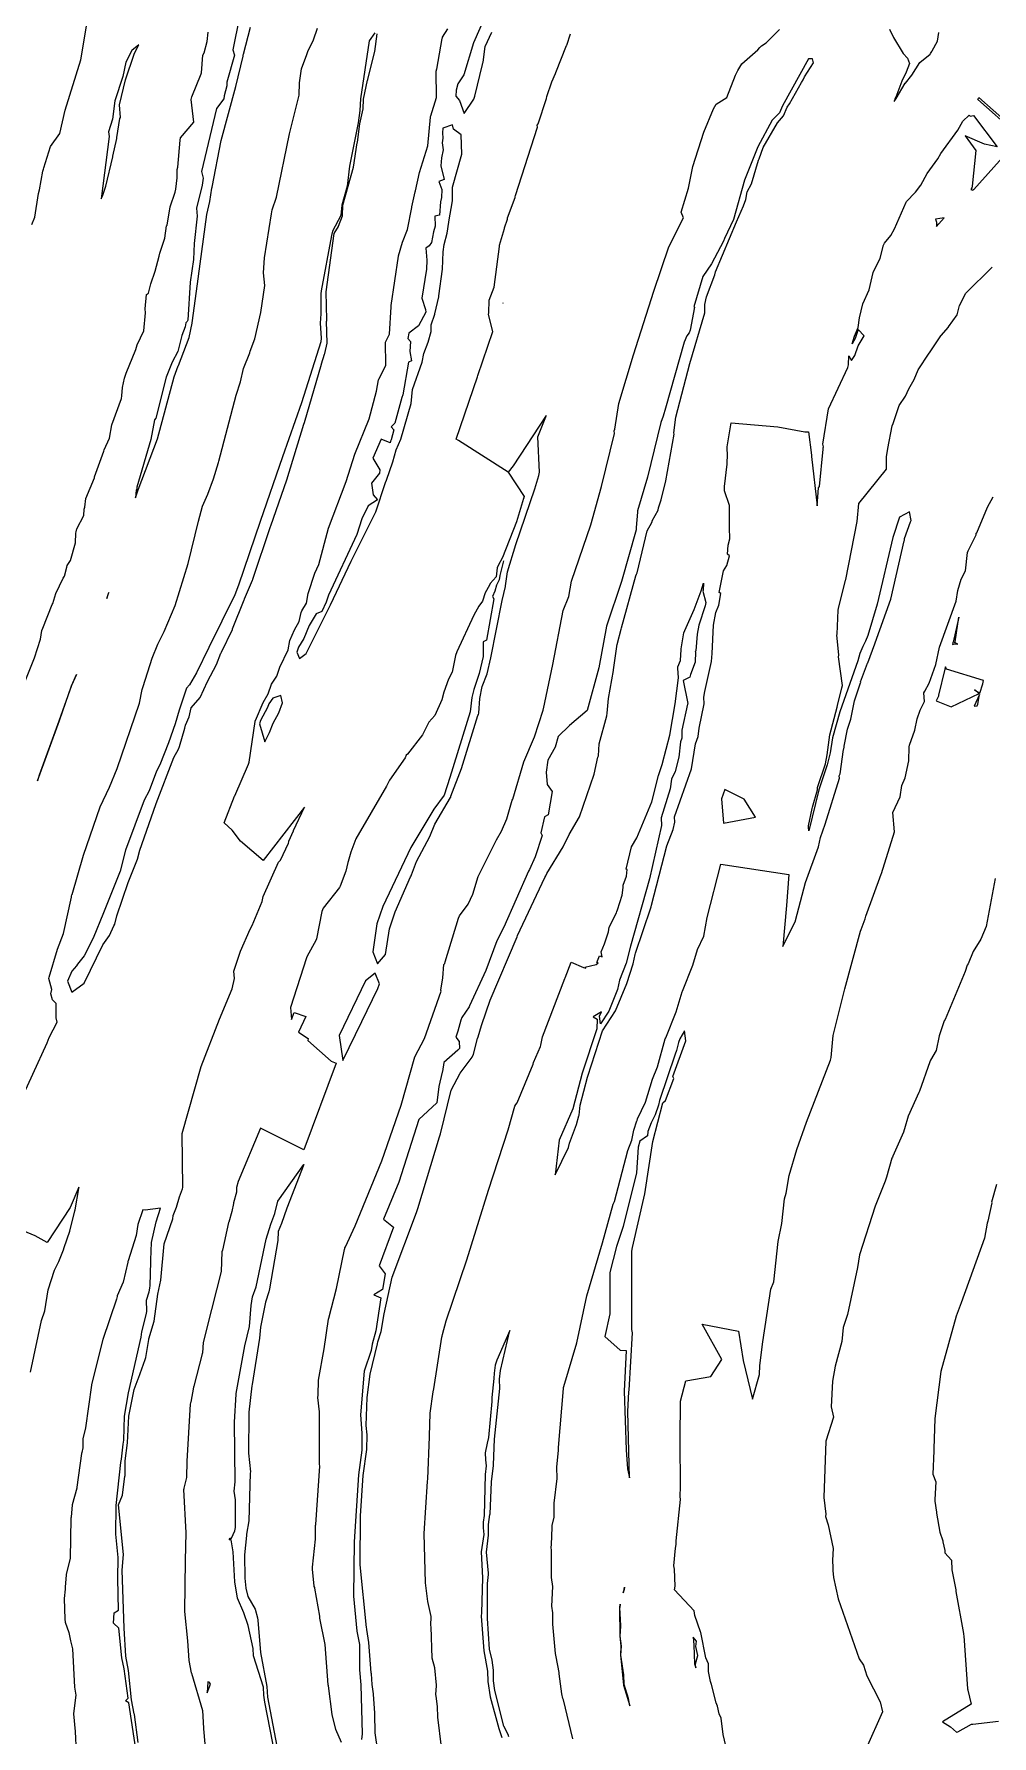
# Model space of a CAD drawing. Header units: metres. Extents: x 808187 to 810032, y 9155685 to 9157080.
# Drawn here: x 809198.1 to 809403.1, y 9156200.4 to 9156564.6 of the extents above; entities that cross this region are included whole.
import ezdxf

# ---------------------------------------------------------------- set-up
doc = ezdxf.new("R2010")
doc.units = ezdxf.units.M
doc.layers.add('C-TOPO-MAJR', color=9, linetype='Continuous')

msp = doc.modelspace()

# ---------------------------------------------------------------- linework, layer by layer
at = {"layer": 'C-TOPO-MAJR', "color": 9, "linetype": 'Continuous', "lineweight": 5}
for points, elevation in [([(809295.14, 9156569.5), (809292.12, 9156562.72), (809290.1, 9156555.83), (809288.79, 9156553.96), (809288.46, 9156552.58), (809288.39, 9156551.27), (809289.17, 9156550.37), (809290.14, 9156547.57), (809292.23, 9156550.62), (809292.44, 9156551.28), (809294.05, 9156558.08), (809294.15, 9156558.4), (809294.23, 9156558.57), (809294.66, 9156561.91), (809296.06, 9156565.01)], 2700), ([(809194.83, 9156335.32), (809200.98, 9156348.71), (809201.37, 9156349.83), (809203.1, 9156353.16), (809202.91, 9156354.08), (809202.87, 9156357.14), (809202.08, 9156357.87), (809201.76, 9156359.19), (809201.97, 9156360.15), (809201.29, 9156362.5), (809201.39, 9156362.75), (809203.15, 9156368.74), (809204.47, 9156372.11), (809206.16, 9156379.85), (809206.17, 9156380.12), (809206.22, 9156380.36), (809206.33, 9156380.47), (809208.73, 9156388.9), (809212.3, 9156399.24), (809214.3, 9156403.44), (809215.95, 9156407.43), (809220.71, 9156421.4), (809221.25, 9156424.32), (809221.51, 9156424.94), (809223.44, 9156430.99), (809224.66, 9156434.03), (809225.97, 9156436.72), (809228.33, 9156442.29), (809231.14, 9156451.26), (809233.33, 9156460.33), (809234.2, 9156463.53), (809235.35, 9156466.11), (809236.55, 9156469.38), (809237.57, 9156472.89), (809237.69, 9156473.18), (809241.35, 9156487.32), (809242.33, 9156490.19), (809242.93, 9156492.99), (809244.33, 9156496.34), (809244.4, 9156496.69), (809245.39, 9156499.37), (809246.67, 9156505), (809247.51, 9156510.78), (809247.22, 9156513.46), (809247.43, 9156516.73), (809248.94, 9156526.13), (809249.04, 9156526.56), (809249.1, 9156526.99), (809249.98, 9156529.66), (809252.81, 9156543.26), (809254.87, 9156551.51), (809254.95, 9156554.13), (809255.39, 9156557.11), (809256.51, 9156560.2), (809256.68, 9156560.85), (809257.93, 9156563.36), (809258.81, 9156565.84)], 2710), ([(809195.7, 9156424.67), (809198.26, 9156431.08), (809199.51, 9156435.06), (809199.79, 9156436.93), (809200.05, 9156437.42), (809202.04, 9156442.49), (809202.16, 9156442.75), (809202.8, 9156444.87), (809204.4, 9156448.17), (809204.65, 9156448.57), (809205.16, 9156450.47), (809205.23, 9156450.89), (809205.97, 9156451.9), (809207.03, 9156455.7), (809207.06, 9156457.77), (809207.17, 9156458.07), (809207.33, 9156458.71), (809208.76, 9156461.56), (809208.86, 9156462.92), (809208.98, 9156463.32), (809209.25, 9156465.2), (809211.11, 9156469.61), (809211.06, 9156469.83), (809213.09, 9156475.31), (809213.16, 9156475.63), (809214.32, 9156478.09), (809214.77, 9156480.96), (809216.83, 9156486.63), (809216.94, 9156487.15), (809217.08, 9156488.94), (809217.49, 9156490.97), (809217.83, 9156492.01), (809219.89, 9156497.1), (809220.18, 9156498.09), (809221.66, 9156501.05), (809221.99, 9156504.96), (809221.89, 9156505.81), (809222.21, 9156508.86), (809222.65, 9156509.11), (809223.11, 9156511.13), (809224.05, 9156513.86), (809224.94, 9156517.07), (809225.05, 9156517.73), (809226.15, 9156520.92), (809226.5, 9156523.53), (809226.6, 9156523.72), (809227.24, 9156527.59), (809228.3, 9156530.76), (809228.45, 9156531.42), (809228.73, 9156533.81), (809228.78, 9156535.62), (809228.88, 9156536.09), (809229.39, 9156541.89), (809229.47, 9156542.36), (809232.32, 9156545.76), (809231.78, 9156550.56), (809231.93, 9156551.17), (809233.91, 9156556.07), (809233.97, 9156556.27), (809234.27, 9156560.09), (809234.52, 9156560.58), (809235.15, 9156562.96), (809235.42, 9156564.96)], 2720), ([(809197.65, 9156523.8), (809198.29, 9156525.4), (809199.1, 9156530.47), (809199.32, 9156531.27), (809200.05, 9156535.24), (809200.2, 9156535.65), (809200.25, 9156535.99), (809201.69, 9156540.54), (809203.64, 9156543.3), (809204.8, 9156548.31), (809208.17, 9156559.04), (809209.61, 9156567.59)], 2730), ([(809271.02, 9156564.83), (809269.83, 9156563.17), (809267.98, 9156550.69), (809267.84, 9156548.2), (809267.49, 9156545.56), (809267.39, 9156545.26), (809265.66, 9156536.35), (809265.15, 9156532.04), (809264.01, 9156528), (809263.78, 9156525.74), (809262, 9156522.41), (809261.74, 9156521.5), (809259.54, 9156509.66), (809259.48, 9156509.02), (809259.48, 9156504.7), (809259.34, 9156502.72), (809259.57, 9156499.51), (809259.52, 9156498.75), (809255.39, 9156485.65), (809251.32, 9156474.12), (809246.53, 9156460.25), (809241.9, 9156446.63), (809241.1, 9156444.59), (809235.57, 9156433.34), (809232.87, 9156427.86), (809231.39, 9156425.34), (809230.79, 9156424.63), (809229.16, 9156419.92), (809228.36, 9156416.95), (809226.88, 9156412.88), (809225.02, 9156408.17), (809224.35, 9156406.83), (809222.76, 9156402.6), (809221.71, 9156400.65), (809217.68, 9156389.93), (809216.55, 9156385.41), (809213.17, 9156376.89), (809212.97, 9156376.51), (809210.76, 9156371.11), (809208.89, 9156367.34), (809207.45, 9156365.52), (809207.26, 9156365.15), (809206.24, 9156364.01), (809205.32, 9156361.88), (809206.26, 9156359.55), (809208.84, 9156361.49), (809212.89, 9156369.67), (809214.29, 9156371.64), (809215.23, 9156373.73), (809215.43, 9156374.09), (809215.86, 9156375.85), (809218.27, 9156383.04), (809220.3, 9156388.04), (809220.77, 9156389.96), (809224.17, 9156399.68), (809224.29, 9156399.91), (809228.03, 9156409.76), (809229.03, 9156411.53), (809229.27, 9156412.1), (809230.42, 9156416.04), (809230.52, 9156416.69), (809231.32, 9156418.48), (809231.74, 9156420.36), (809233.7, 9156422.59), (809235.24, 9156426.05), (809237.16, 9156429.66), (809238.12, 9156432.07), (809238.2, 9156432.19), (809238.25, 9156432.33), (809240.57, 9156437.17), (809240.59, 9156437.32), (809243.07, 9156443.54), (809243.13, 9156443.64), (809243.15, 9156443.75), (809244.89, 9156447.73), (809244.95, 9156447.84), (809244.97, 9156447.96), (809248.76, 9156459.23), (809248.81, 9156459.34), (809252.19, 9156469.2), (809255.85, 9156481.11), (809255.99, 9156481.47), (809259.66, 9156493.91), (809259.67, 9156494.01), (809260.3, 9156496.11), (809260.36, 9156496.23), (809260.83, 9156498.47), (809260.72, 9156503.15), (809260.75, 9156503.22), (809260.77, 9156503.45), (809260.65, 9156509.41), (809262.37, 9156521.88), (809263.27, 9156523.39), (809263.29, 9156523.45), (809264.13, 9156525.66), (809264.14, 9156525.72), (809264.2, 9156527.98), (809266.46, 9156536.07), (809267.3, 9156541.32), (809267.34, 9156541.47), (809267.86, 9156545.41), (809268.53, 9156548.57), (809268.63, 9156550.62), (809269.49, 9156554.69), (809269.53, 9156554.8), (809269.52, 9156554.96), (809271.08, 9156560.82), (809271.51, 9156564.6)], 2710), ([(809220.39, 9156198.98), (809219.6, 9156204.97), (809219.56, 9156205.12), (809218.96, 9156208.12), (809218.33, 9156214.41), (809217.81, 9156217.48), (809217.42, 9156223.41), (809217.02, 9156235.83), (809217.29, 9156239.2), (809216.22, 9156249.8), (809217.05, 9156251.87), (809217.6, 9156255.95), (809217.62, 9156256.06), (809217.64, 9156259.25), (809218.13, 9156263.09), (809218.41, 9156268.83), (809219.57, 9156274.48), (809220.45, 9156276.8), (809220.48, 9156276.96), (809221.93, 9156280.91), (809222.05, 9156281.37), (809222.67, 9156285.21), (809222.68, 9156285.35), (809223.87, 9156289.15), (809224.63, 9156294.92), (809225.29, 9156297.92), (809225.99, 9156305.7), (809227.8, 9156311.05), (809227.94, 9156311.73), (809228.64, 9156313.5), (809229.25, 9156315.74), (809229.9, 9156317.46), (809229.97, 9156317.71), (809229.83, 9156329.29), (809233.9, 9156343.64), (809237.81, 9156353.77), (809240.51, 9156360.26), (809241.01, 9156362.44), (809240.88, 9156364.05), (809242.34, 9156368.34), (809244.35, 9156373.03), (809244.77, 9156373.8), (809246.94, 9156378.95), (809247.14, 9156380), (809250.45, 9156387.35), (809250.83, 9156387.83), (809252.56, 9156391.45), (809252.65, 9156391.69), (809252.68, 9156391.83), (809253.65, 9156394.06), (809253.68, 9156394.17), (809255.97, 9156399.16), (809247.19, 9156387.74), (809242.33, 9156391.89), (809240.52, 9156394.2), (809238.81, 9156395.77), (809241.03, 9156401.46), (809241.08, 9156401.55), (809244, 9156408.36), (809244.14, 9156408.8), (809245.44, 9156417.49), (809245.47, 9156417.55), (809245.48, 9156417.61), (809245.54, 9156417.68), (809247.19, 9156421.52), (809248.21, 9156423.42), (809248.96, 9156425.44), (809250.1, 9156427.18), (809250.73, 9156429.11), (809252.52, 9156432.79), (809252.85, 9156434.84), (809253.84, 9156437.11), (809254.83, 9156438.85), (809255.29, 9156440.8), (809255.43, 9156441.12), (809256.45, 9156442.79), (809256.75, 9156444.86), (809258.22, 9156449.19), (809259.1, 9156451.05), (809261.15, 9156458.86), (809264.93, 9156468.81), (809266.78, 9156474.69), (809269.81, 9156482.26), (809271.4, 9156488.18), (809271.85, 9156490.6), (809271.88, 9156490.71), (809273.38, 9156493.68), (809273.41, 9156493.81), (809273.34, 9156498.63), (809274.16, 9156500.36), (809274.56, 9156506.2), (809274.55, 9156506.48), (809276.08, 9156517.02), (809276.13, 9156517.1), (809276.93, 9156520.06), (809278.02, 9156522.74), (809278.93, 9156527.5), (809278.93, 9156527.6), (809279.66, 9156530.81), (809279.72, 9156531.01), (809280.57, 9156534.98), (809282.36, 9156540.64), (809282.94, 9156546.8), (809282.96, 9156546.9), (809282.96, 9156546.97), (809282.99, 9156547.11), (809284.23, 9156550.98), (809284.18, 9156556.63), (809284.24, 9156556.86), (809284.26, 9156557.01), (809284.29, 9156557.08), (809285.43, 9156563.62), (809285.51, 9156563.76), (809285.55, 9156563.91), (809286.65, 9156565.72)], 2700), ([(809242.08, 9156568.27), (809240.7, 9156561.23), (809241.06, 9156560.05), (809239.37, 9156554.27), (809239.41, 9156553.49), (809238.81, 9156551.4), (809238.72, 9156550.76), (809237.19, 9156548.68), (809233.99, 9156535.18), (809234.31, 9156533.72), (809234.13, 9156532.26), (809232.91, 9156527.32), (809233.06, 9156525.64), (809232.38, 9156519.75), (809232.28, 9156516.36), (809231.55, 9156511.47), (809231.01, 9156503.35), (809230.91, 9156503.08), (809230.59, 9156502.78), (809230.44, 9156501.92), (809229.75, 9156500.1), (809228.92, 9156496.64), (809227.67, 9156494.38), (809226.43, 9156491.19), (809224.17, 9156482.41), (809223.93, 9156482.01), (809223.12, 9156477.81), (809220.14, 9156467.6), (809220.11, 9156467.22), (809219.99, 9156466.95), (809219.85, 9156465.37), (809220.4, 9156467.04), (809220.41, 9156467.06), (809224.52, 9156477.94), (809228.15, 9156491.25), (809229, 9156493.59), (809229.03, 9156493.69), (809231.35, 9156499.64), (809231.97, 9156502.74), (809232, 9156502.81), (809233.34, 9156512.69), (809233.33, 9156512.79), (809235.11, 9156525.97), (809235.77, 9156528.76), (809236.18, 9156531.61), (809236.25, 9156531.82), (809238.15, 9156541.84), (809241.29, 9156553.4), (809242.87, 9156559.84), (809242.87, 9156559.98), (809242.89, 9156560.14), (809242.95, 9156560.31), (809244.45, 9156566.05)], 2720), ([(809263.88, 9156198.95), (809262.68, 9156201.77), (809262.67, 9156201.78), (809261.92, 9156204.99), (809261.11, 9156211.12), (809261.07, 9156211.31), (809260.4, 9156219.97), (809259.31, 9156225.57), (809259.27, 9156226.04), (809258.23, 9156231.99), (809258.2, 9156232.13), (809258.08, 9156232.32), (809258.05, 9156232.46), (809257.74, 9156236.08), (809257.73, 9156236.46), (809258.32, 9156242.51), (809258.36, 9156245.39), (809258.4, 9156245.65), (809259.27, 9156258.13), (809259.23, 9156258.52), (809259.19, 9156269.72), (809258.88, 9156272.78), (809258.95, 9156273.33), (809259.01, 9156276.48), (809260.2, 9156283.22), (809261.14, 9156289.56), (809261.21, 9156289.76), (809262.88, 9156296.13), (809264.59, 9156304.51), (809264.6, 9156304.67), (809264.66, 9156304.8), (809264.75, 9156305.07), (809266.87, 9156309.51), (809272.51, 9156323.42), (809276.65, 9156335.38), (809279.59, 9156345.7), (809281.65, 9156349.6), (809285.26, 9156359.79), (809285.19, 9156359.97), (809285.61, 9156362.59), (809285.84, 9156365.47), (809286.01, 9156365.66), (809286.06, 9156366.01), (809288.95, 9156375.36), (809289.17, 9156375.87), (809291.04, 9156378.36), (809292.04, 9156380.51), (809293.18, 9156384.33), (809297.05, 9156392.16), (809298.12, 9156394.02), (809299.25, 9156396.67), (809300.44, 9156400.62), (809300.54, 9156400.88), (809302.9, 9156408.83), (809305.22, 9156414.21), (809307.06, 9156419.87), (809307.07, 9156419.97), (809307.09, 9156420.06), (809307.12, 9156420.15), (809309.12, 9156429.68), (809311.36, 9156441.21), (809312.52, 9156444.24), (809313.12, 9156447.47), (809317.25, 9156459.56), (809319.53, 9156467.77), (809322.28, 9156479.14), (809322.26, 9156479.7), (809322.38, 9156480.01), (809323.26, 9156485.54), (809326.39, 9156495.95), (809330.74, 9156509.58), (809333.95, 9156519.05), (809337.06, 9156525.23), (809336.54, 9156526.48), (809338.12, 9156531.62), (809339.1, 9156536.22), (809341.46, 9156543.59), (809343.51, 9156548.55), (809344.05, 9156549.57), (809346.37, 9156550.98), (809348.22, 9156555.77), (809348.69, 9156556.76), (809349.56, 9156558.2), (809352.97, 9156561.23), (809353.37, 9156561.73), (809353.73, 9156562.1), (809354.76, 9156562.73), (809357.62, 9156565.59)], 2680), ([(809381.14, 9156565.62), (809382, 9156563.82), (809384.09, 9156560.44), (809385, 9156559.4), (809385.42, 9156558.32), (809384.71, 9156556.45), (809383.79, 9156554.5), (809382.47, 9156551.11), (809382.35, 9156550.86), (809382.13, 9156550.16), (809382.57, 9156550.79), (809384.49, 9156554.07), (809384.53, 9156554.11), (809385.91, 9156555.77), (809387.62, 9156558.52), (809389.81, 9156560.25), (809389.9, 9156560.45), (809390.02, 9156560.66), (809390.18, 9156560.84), (809390.25, 9156561), (809391.39, 9156563.07), (809391.66, 9156564.93)], 2680), ([(809299.58, 9156470.84), (809288.96, 9156477.63), (809288.44, 9156477.87), (809293.02, 9156491.25), (809293.06, 9156491.5), (809296.27, 9156500.9), (809296.27, 9156500.91), (809296.27, 9156500.92), (809295.34, 9156504.6), (809295.42, 9156504.95), (809295.47, 9156507.66), (809296.57, 9156510.42), (809297.7, 9156519.09), (809297.71, 9156519.33), (809297.73, 9156519.43), (809298.76, 9156522.95), (809298.78, 9156523.1), (809299.41, 9156525), (809299.45, 9156525.27), (809301.06, 9156529.61), (809301.06, 9156529.73), (809301.14, 9156530.02), (809305.82, 9156544.63), (809305.8, 9156545.11), (809305.98, 9156545.37), (809307.76, 9156550.81), (809307.85, 9156551.21), (809308.92, 9156554.36), (809309.72, 9156556.16), (809309.75, 9156556.36), (809312.08, 9156562.11), (809312.13, 9156562.2), (809312.92, 9156564.62)], 2690), ([(809272.87, 9156188.77), (809271.12, 9156201.04), (809271.08, 9156205.14), (809271.05, 9156205.35), (809270.76, 9156209.26), (809270.77, 9156209.42), (809270.48, 9156211.38), (809270.32, 9156213.69), (809270.27, 9156213.87), (809269.76, 9156220.34), (809269.3, 9156223.18), (809269.3, 9156223.32), (809269.25, 9156223.55), (809267.88, 9156236.98), (809268, 9156247.45), (809268.52, 9156256.13), (809269.33, 9156261.64), (809269.39, 9156264.79), (809269.2, 9156266.82), (809269.4, 9156272.83), (809270.03, 9156277.78), (809271.6, 9156284.31), (809271.67, 9156284.74), (809272.37, 9156286.91), (809273.01, 9156290.69), (809274.78, 9156298.56), (809279.98, 9156312.39), (809280.24, 9156313.23), (809284.86, 9156328.58), (809285.07, 9156329.22), (809287.35, 9156338.58), (809289.31, 9156342.18), (809291.88, 9156345.62), (809292.16, 9156346.29), (809292.99, 9156349.65), (809293.14, 9156350), (809293.86, 9156352.43), (809293.9, 9156352.61), (809295.73, 9156357.82), (809301.49, 9156371.41), (809301.59, 9156371.69), (809307.42, 9156384.1), (809307.63, 9156384.46), (809307.82, 9156384.91), (809311.35, 9156390.65), (809312.59, 9156393.29), (809314.84, 9156397.1), (809317.99, 9156406.23), (809318.78, 9156409.82), (809318.88, 9156410.11), (809319.01, 9156412.66), (809320.64, 9156418.69), (809320.74, 9156419.28), (809321.01, 9156422.38), (809322.1, 9156428.38), (809322.09, 9156428.54), (809322.9, 9156433.99), (809322.94, 9156434.09), (809322.96, 9156434.27), (809323.73, 9156437.21), (809323.78, 9156437.49), (809326.9, 9156448.66), (809327.05, 9156448.99), (809327.16, 9156449.28), (809329.29, 9156458.25), (809330.3, 9156460.06), (809330.34, 9156460.26), (809330.4, 9156460.45), (809331.69, 9156462.71), (809331.75, 9156463.21), (809332.31, 9156464.91), (809333.29, 9156469.01), (809335.06, 9156478.96), (809335.04, 9156479.26), (809335.46, 9156482.57), (809338.45, 9156494.05), (809341.62, 9156504.93), (809341.62, 9156506.69), (809341.96, 9156508.33), (809343.75, 9156513.05), (809343.95, 9156513.69), (809348.43, 9156524.41), (809349.94, 9156527.84), (809350.39, 9156529.18), (809350.66, 9156530.81), (809351.61, 9156532.57), (809353.12, 9156537.57), (809353.29, 9156537.91), (809354.09, 9156540.3), (809357.21, 9156545.61), (809358.45, 9156547.1), (809359.28, 9156548.95), (809359.77, 9156549.65), (809362.29, 9156554.25), (809362.65, 9156554.78), (809362.93, 9156555.45), (809364.85, 9156558.43), (809364.69, 9156559.3), (809363.83, 9156559.29), (809358.26, 9156549.22), (809357.61, 9156547.74), (809356.04, 9156546.13), (809352.97, 9156540.47), (809350.14, 9156533.31), (809347.76, 9156524.93), (809345.86, 9156520.85), (809345.65, 9156520.24), (809343.03, 9156515.38), (809341.19, 9156512.7), (809339.3, 9156506.23), (809339.45, 9156506.12), (809338.53, 9156501.24), (809338.31, 9156500.66), (809337.81, 9156499.99), (809337.2, 9156498.66), (809333.19, 9156484.56), (809332.73, 9156482.79), (809332.26, 9156481.49), (809329.4, 9156469.74), (809327.22, 9156462.55), (809327.26, 9156462.28), (809326.92, 9156459.01), (809326.93, 9156458.51), (809323.83, 9156447.46), (809320.59, 9156437.89), (809318.98, 9156428.93), (809316.46, 9156419.86), (809316.44, 9156419.83), (809312.67, 9156416.64), (809310.28, 9156414.28), (809309.6, 9156412), (809308.04, 9156409.21), (809307.72, 9156406.63), (809307.88, 9156403.98), (809308.99, 9156402.46), (809308.15, 9156397.49), (809307.36, 9156397.07), (809306.57, 9156393.66), (809306.87, 9156393.07), (809305.37, 9156388.53), (809304.11, 9156385.78), (809303.93, 9156385.46), (809298.66, 9156373.45), (809297.11, 9156370.51), (809294.81, 9156364.15), (809291.32, 9156356.64), (809291.2, 9156356.42), (809289.66, 9156354.12), (809289.41, 9156353.55), (809288.81, 9156351.17), (809288.4, 9156349.95), (809289.09, 9156348.97), (809289.14, 9156347.46), (809288.8, 9156347.1), (809285.8, 9156344.53), (809285.5, 9156342.6), (809285.42, 9156342.44), (809284.77, 9156339.39), (809284.29, 9156335.86), (809280.43, 9156332.31), (809276.15, 9156318.92), (809272.93, 9156310.98), (809275.05, 9156309.24), (809271.94, 9156301), (809273.27, 9156299.25), (809272.69, 9156295.91), (809270.83, 9156294.77), (809272.34, 9156294.11), (809271.23, 9156287.07), (809270.46, 9156284.23), (809270.23, 9156282.83), (809268.77, 9156278.42), (809267.99, 9156269.1), (809268.29, 9156265.18), (809268.27, 9156261.5), (809267.53, 9156256.22), (809266.6, 9156241.93), (809266.45, 9156230.27), (809267.23, 9156222.78), (809267.79, 9156219.96), (809267.73, 9156214.5), (809268.05, 9156211.29), (809268.35, 9156200.79), (809268.22, 9156199.59)], 2680), ([(809408.08, 9156543.44), (809400.07, 9156550.57), (809400.08, 9156550.7), (809400.15, 9156550.88), (809400.22, 9156550.98), (809409.47, 9156542.89)], 2670), ([(809285.3, 9156198), (809284.54, 9156204.38), (809284.47, 9156206.7), (809284.15, 9156208.86), (809284.12, 9156209.24), (809284.24, 9156211.07), (809284.21, 9156211.25), (809283.87, 9156214.92), (809283.29, 9156217.01), (809283.11, 9156223.74), (809283.06, 9156224.04), (809283.1, 9156225.97), (809282.41, 9156229.15), (809281.85, 9156233.12), (809281.58, 9156243.69), (809282.28, 9156254.85), (809282.36, 9156255.38), (809282.75, 9156264.38), (809282.73, 9156264.56), (809282.88, 9156269.47), (809283.52, 9156274.05), (809283.67, 9156274.65), (809285.41, 9156285.73), (809285.48, 9156285.95), (809285.54, 9156286.32), (809286.27, 9156289.22), (809290.69, 9156302.26), (809295.34, 9156317.17), (809299.56, 9156330.05), (809301, 9156335.14), (809301.21, 9156335.52), (809301.49, 9156335.89), (809304.91, 9156344.14), (809305, 9156344.49), (809306.46, 9156347.92), (809306.54, 9156348.18), (809306.94, 9156350.02), (809311.7, 9156362.45), (809311.79, 9156362.63), (809313.05, 9156365.97), (809315.71, 9156364.82), (809316.15, 9156364.71), (809315.95, 9156364.91), (809318.4, 9156365.5), (809318.8, 9156365.82), (809318.51, 9156365.92), (809319.13, 9156367.32), (809319.69, 9156367.13), (809319.46, 9156368.2), (809320.2, 9156369.92), (809321, 9156372.43), (809321.14, 9156373.48), (809322.72, 9156376.49), (809322.83, 9156376.83), (809322.97, 9156377.16), (809323.95, 9156380.27), (809324.18, 9156381.92), (809324.14, 9156382.42), (809324.88, 9156384.38), (809324.99, 9156385.79), (809324.81, 9156385.84), (809325.95, 9156390.65), (809327.1, 9156392.61), (809330.27, 9156400.31), (809331.71, 9156405.93), (809332.59, 9156408.46), (809332.6, 9156408.56), (809334.16, 9156414.54), (809335.26, 9156421.23), (809335.26, 9156421.27), (809336.02, 9156426.79), (809335.86, 9156428.91), (809335.89, 9156429.16), (809336.41, 9156430.56), (809336.57, 9156432.89), (809336.6, 9156433.02), (809337.18, 9156436.45), (809337.33, 9156436.98), (809339.36, 9156441.41), (809340.85, 9156445.4), (809341.33, 9156447.05), (809341.28, 9156445.56), (809341.24, 9156445.38), (809341.82, 9156442.94), (809341.73, 9156442.25), (809340.33, 9156438.1), (809340, 9156436.14), (809339.69, 9156432.57), (809339.6, 9156432.45), (809339.64, 9156432.37), (809339.58, 9156430.19), (809338.54, 9156427.55), (809338.46, 9156426.97), (809336.98, 9156426.21), (809337.97, 9156421.33), (809337.96, 9156421.21), (809336.75, 9156415.65), (809336.75, 9156413.91), (809336.4, 9156413.1), (809336.07, 9156409.82), (809335.29, 9156406.74), (809334.52, 9156405.11), (809334.25, 9156403.09), (809332.28, 9156396.84), (809332.34, 9156395.19), (809329.77, 9156383.81), (809325.74, 9156369.42), (809324.83, 9156365.75), (809323.41, 9156362.13), (809322.94, 9156360.11), (809321.13, 9156355.46), (809319.3, 9156352.76), (809319.12, 9156354.4), (809319.52, 9156355.31), (809317.78, 9156354.25), (809318.64, 9156353.78), (809318.51, 9156351.71), (809315.39, 9156342.18), (809313.42, 9156334.56), (809310.45, 9156327.88), (809309.64, 9156320.42), (809312.45, 9156326.28), (809312.7, 9156327.25), (809314.22, 9156331.2), (809314.69, 9156333.1), (809314.74, 9156333.23), (809315, 9156335.39), (809316.54, 9156341.35), (809316.63, 9156341.54), (809319.73, 9156351.25), (809322.56, 9156355.56), (809324.96, 9156361.41), (809326.29, 9156365.58), (809326.7, 9156367.59), (809326.83, 9156367.91), (809330.07, 9156377.62), (809330.17, 9156377.83), (809330.22, 9156378.13), (809333.48, 9156390.86), (809334.86, 9156394.35), (809335.22, 9156395.94), (809335.12, 9156397.05), (809338.77, 9156407.33), (809339.67, 9156412.72), (809340.19, 9156414.28), (809340.43, 9156416.05), (809341.51, 9156421.24), (809341.43, 9156422.68), (809341.62, 9156423.87), (809343.03, 9156430.32), (809343.24, 9156432.02), (809343.49, 9156438.1), (809343.99, 9156440.83), (809344.6, 9156442.38), (809345.04, 9156444.88), (809344.69, 9156445.11), (809345.64, 9156449.74), (809346.35, 9156450.83), (809346.92, 9156452.92), (809346.47, 9156453.27), (809346.62, 9156455.24), (809347.01, 9156456.57), (809346.89, 9156458.96), (809346.88, 9156463.71), (809345.84, 9156466.87), (809345.86, 9156467.74), (809346.43, 9156472.54), (809346.43, 9156473.14), (809346.5, 9156474.19), (809346.42, 9156476.27), (809347.26, 9156481.4), (809357.23, 9156480.54), (809363.04, 9156479.43), (809363.8, 9156479.46), (809364.48, 9156474.48), (809364.47, 9156474.19), (809365.67, 9156463.65), (809365.98, 9156467.46), (809366.19, 9156467.73), (809366.98, 9156475.78), (809366.98, 9156476.03), (809367.01, 9156476.24), (809366.88, 9156476.82), (809368.12, 9156484.35), (809372.21, 9156493.25), (809372.38, 9156493.79), (809372.42, 9156495.72), (809373.03, 9156494.7), (809373.74, 9156495.8), (809374.43, 9156497.83), (809375.71, 9156500.02), (809374.43, 9156501.34), (809373.81, 9156499.42), (809373.13, 9156498.28), (809373.63, 9156499.9), (809374.43, 9156501.77), (809374.74, 9156503.88), (809375.42, 9156506.82), (809376.77, 9156509.86), (809377.68, 9156513.57), (809379.15, 9156516.62), (809379.85, 9156519.39), (809380.04, 9156519.81), (809381.41, 9156521.49), (809382.2, 9156522.92), (809384.74, 9156528.62), (809384.8, 9156528.73), (809386.61, 9156530.65), (809386.68, 9156530.76), (809387.82, 9156532.25), (809389.21, 9156534.74), (809391.49, 9156537.85), (809392.1, 9156539), (809395.78, 9156544.02), (809396.82, 9156545.96), (809398.15, 9156547.22), (809398.39, 9156547.04), (809399.12, 9156547.14), (809404.14, 9156540.48), (809401.48, 9156541.01), (809397.36, 9156542.79), (809399.62, 9156539.65), (809398.83, 9156532.06), (809398.75, 9156531.65), (809398.57, 9156531.3), (809398.96, 9156531.15), (809399.14, 9156531.3), (809399.15, 9156531.31), (809408.94, 9156542.27)], 2670), ([(809313.41, 9156199.79), (809311.41, 9156208.12), (809311.28, 9156208.37), (809311.03, 9156209.41), (809310.46, 9156213.66), (809310.46, 9156213.96), (809309.81, 9156217.32), (809309.78, 9156217.64), (809309.7, 9156217.99), (809309.11, 9156224.29), (809309.14, 9156226.7), (809308.93, 9156228.15), (809309.1, 9156232.35), (809308.81, 9156234.26), (809308.85, 9156234.55), (809308.86, 9156240.09), (809308.8, 9156240.75), (809308.86, 9156241.28), (809308.96, 9156245.08), (809309.01, 9156245.39), (809309.44, 9156247.21), (809309.44, 9156250.17), (809310.07, 9156255.49), (809310.01, 9156257.87), (809310.33, 9156261.56), (809310.31, 9156262.11), (809311.42, 9156274.73), (809311.42, 9156274.97), (809311.45, 9156275.19), (809314.25, 9156284.48), (809316.43, 9156294.56), (809319.76, 9156305.93), (809322.06, 9156314.18), (809322.33, 9156314.73), (809325.17, 9156325.65), (809326.01, 9156327.85), (809326.42, 9156330), (809327.12, 9156331.99), (809327.14, 9156332.11), (809327.22, 9156332.44), (809328.94, 9156336.03), (809330.43, 9156340.9), (809331.48, 9156343.58), (809333.16, 9156349.57), (809333.29, 9156349.77), (809335.53, 9156355.34), (809336.82, 9156359.64), (809336.84, 9156359.73), (809339.1, 9156365.33), (809340.08, 9156368.67), (809341.45, 9156371.55), (809342.12, 9156375.49), (809345.05, 9156386.93), (809359.63, 9156384.71), (809359.11, 9156378.12), (809358.33, 9156369.33), (809358.35, 9156369.42), (809361.01, 9156374.75), (809361.06, 9156374.88), (809363.17, 9156383), (809365.96, 9156390.67), (809366.35, 9156392.68), (809367.37, 9156395.5), (809370.45, 9156405.37), (809370.41, 9156405.85), (809370.59, 9156406.25), (809371.31, 9156411.48), (809371.37, 9156411.63), (809371.44, 9156411.95), (809371.45, 9156412.22), (809372.14, 9156415.86), (809372.87, 9156417.98), (809373.68, 9156421.9), (809374.92, 9156425.72), (809374.98, 9156425.85), (809374.97, 9156425.98), (809376.41, 9156429.93), (809376.48, 9156430.05), (809378, 9156434.08), (809378.05, 9156434.33), (809381.46, 9156443.67), (809384.26, 9156456.16), (809384.33, 9156456.3), (809384.37, 9156456.62), (809385.64, 9156460.2), (809385.78, 9156460.48), (809385.41, 9156462.31), (809383.3, 9156461.21), (809381.87, 9156456.83), (809378.53, 9156442.58), (809376.5, 9156435.91), (809376.02, 9156434.67), (809375.43, 9156433.54), (809374.8, 9156432.03), (809374.38, 9156430.43), (809370.55, 9156419.55), (809368.96, 9156414.01), (809368.45, 9156410.79), (809367.82, 9156408.21), (809366.02, 9156402.83), (809363.9, 9156394.07), (809363.8, 9156394.85), (809363.83, 9156395.12), (809364.61, 9156398.86), (809364.64, 9156399.15), (809365.73, 9156402.88), (809365.77, 9156403.37), (809367.42, 9156408.44), (809367.8, 9156410.35), (809368.35, 9156414.62), (809369.94, 9156420.55), (809369.99, 9156420.89), (809370.96, 9156424.64), (809371.06, 9156425.16), (809370.22, 9156431.32), (809370.28, 9156431.66), (809369.9, 9156436.02), (809369.92, 9156436.15), (809370.19, 9156441.29), (809370.25, 9156441.65), (809371.75, 9156447.71), (809371.77, 9156447.88), (809374.22, 9156460.24), (809374.57, 9156464.14), (809380.48, 9156471.5), (809380.53, 9156471.95), (809380.49, 9156474.08), (809380.77, 9156475.88), (809380.76, 9156475.9), (809381.73, 9156480.78), (809381.94, 9156481.25), (809383.21, 9156485.12), (809384.56, 9156487.11), (809385.28, 9156488.63), (809386.45, 9156490.66), (809387.3, 9156492.71), (809389.64, 9156496.3), (809389.67, 9156496.36), (809392.12, 9156500), (809392.15, 9156500.06), (809392.19, 9156500.11), (809393.73, 9156501.87), (809393.75, 9156501.9), (809395.61, 9156504.47), (809396.12, 9156506.53), (809396.17, 9156506.6), (809397.38, 9156509.04), (809397.41, 9156509.07), (809397.47, 9156509.17), (809403.07, 9156514.68)], 2660), ([(809298.57, 9156451.82), (809297.8, 9156448.68), (809297.67, 9156447.78), (809297.06, 9156446.62), (809296.73, 9156445.36), (809296.24, 9156444.24), (809296.48, 9156443.69), (809294.9, 9156434.86), (809294.22, 9156434.53), (809294.25, 9156431.38), (809293.33, 9156427.72), (809292.23, 9156424.29), (809291.83, 9156422.64), (809291.47, 9156419.51), (809287.12, 9156405.48), (809285.85, 9156401.74), (809283.65, 9156398.72), (809278.78, 9156390.51), (809272.78, 9156377.91), (809271.49, 9156374.19), (809270.61, 9156368.17), (809271.63, 9156365.63), (809273.35, 9156367.58), (809274.15, 9156373.11), (809275.38, 9156376.77), (809278.67, 9156384.24), (809278.83, 9156384.45), (809278.92, 9156384.64), (809279.96, 9156387.54), (809282.78, 9156392.89), (809283.89, 9156395.51), (809287.23, 9156401.2), (809287.28, 9156401.31), (809287.33, 9156401.48), (809289.61, 9156407.42), (809293.09, 9156418.72), (809293.21, 9156419), (809293.3, 9156419.28), (809293.54, 9156422.37), (809294.01, 9156424.94), (809295.04, 9156427.7), (809295.84, 9156431.07), (809298.26, 9156443.33), (809298.97, 9156446.33), (809299.03, 9156446.49), (809299.46, 9156449.53), (809301.2, 9156455.37), (809305.24, 9156467.26), (809306.11, 9156470.15), (809306.28, 9156470.82), (809305.94, 9156478.41), (809307.6, 9156482.67), (809307.6, 9156482.68), (809307.68, 9156482.94), (809300.61, 9156472.19), (809299.58, 9156470.84), (809303.02, 9156465.62)], 2690), ([(809302.96, 9156465.24), (809303.02, 9156465.62), (809302.85, 9156465.21), (809301.32, 9156460.19), (809298.32, 9156452.55), (809297.42, 9156450.84), (809297.24, 9156450.37), (809297, 9156448.41), (809295.69, 9156446.97), (809295.55, 9156446.64), (809294.63, 9156445), (809294.06, 9156443.22), (809293.32, 9156442.16), (809292.22, 9156440.21), (809288.62, 9156432.37), (809288.28, 9156431.59), (809287.62, 9156428.05), (809286.79, 9156426.55), (809285.8, 9156423.77), (809285.37, 9156422.08), (809283.85, 9156418.72), (809282.6, 9156417.31), (809282.27, 9156416.59), (809281.21, 9156414.61), (809278, 9156410.49), (809277.78, 9156410.3), (809277.53, 9156409.71), (809274.16, 9156404.91), (809273.57, 9156403.62), (809266.99, 9156392.37), (809265.88, 9156389.48), (809265.34, 9156387.49), (809265.25, 9156387.27), (809264.83, 9156385.45), (809263.62, 9156382.23), (809263.47, 9156381.93), (809260, 9156377.49), (809259.69, 9156376.82), (809258.58, 9156370.93), (809258.44, 9156370.59), (809256.56, 9156367.23), (809256.4, 9156366.86), (809253, 9156356.26), (809253.21, 9156353.73), (809253.82, 9156355.2), (809256.3, 9156354.33), (809254.71, 9156351.01), (809256.79, 9156349.65), (809256.72, 9156349.22), (809261.7, 9156344.81), (809262.77, 9156344.38), (809255.85, 9156325.78), (809246.57, 9156330.44), (809241.83, 9156319.04), (809241.45, 9156317.71), (809241.46, 9156316.77), (809240.84, 9156314.47), (809240.78, 9156314.3), (809240.43, 9156312.61), (809239.78, 9156310.36), (809239.72, 9156310.22), (809238.47, 9156304.35), (809238.34, 9156303.99), (809238.15, 9156299.77), (809235.12, 9156287.74), (809235.07, 9156287.38), (809234.31, 9156284.54), (809234.18, 9156282.39), (809234.14, 9156282.15), (809232.33, 9156275.25), (809232.25, 9156275.03), (809231.67, 9156271.8), (809231.63, 9156271.69), (809231.57, 9156271.41), (809230.86, 9156259.16), (809230.73, 9156255.67), (809230.2, 9156253.4), (809230.18, 9156253.2), (809230.13, 9156253.1), (809230.61, 9156243.86), (809230.49, 9156237.89), (809230.34, 9156227.02), (809231, 9156220.75), (809231.23, 9156216.52), (809231.79, 9156213.9), (809231.8, 9156213.82), (809231.81, 9156213.79), (809234.2, 9156205.83), (809234.2, 9156205.81), (809234.36, 9156202.01), (809234.38, 9156201.89), (809234.98, 9156195.5)], 2690), ([(809346.64, 9156196.14), (809345.59, 9156200.66), (809345.11, 9156204.2), (809344.69, 9156205.08), (809344.37, 9156206.77), (809344.09, 9156207.45), (809343.1, 9156211.36), (809342.87, 9156212.03), (809342.41, 9156214.18), (809342.41, 9156215.77), (809341.86, 9156217.06), (809340.76, 9156222.49), (809340.68, 9156222.67), (809339.53, 9156226.18), (809339.35, 9156227.18), (809335.16, 9156231.61), (809335.27, 9156232.4), (809335.14, 9156236.09), (809335.04, 9156236.78), (809335.35, 9156240.56), (809335.48, 9156241.36), (809335.49, 9156242.15), (809336.42, 9156250.99), (809336.36, 9156251.59), (809336.35, 9156252.11), (809336.43, 9156253.25), (809336.39, 9156263.96), (809336.46, 9156272.01), (809337.57, 9156276.34), (809342.93, 9156277.29), (809345.27, 9156280.93), (809341.08, 9156288.5), (809348.86, 9156287.01), (809349.83, 9156280.69), (809351.8, 9156272.42), (809353.33, 9156277.69), (809353.41, 9156279.64), (809354.08, 9156284.7), (809355.77, 9156296.01), (809356.37, 9156297.58), (809357.3, 9156306.19), (809358.09, 9156310.01), (809358.69, 9156315.29), (809359.01, 9156316.54), (809359.67, 9156320.33), (809361.31, 9156325.91), (809363.4, 9156331.69), (809368.52, 9156345), (809368.67, 9156345.56), (809369.1, 9156350.28), (809371.59, 9156360.25), (809374.91, 9156372.57), (809375.1, 9156372.94), (809375.92, 9156375.27), (809376.06, 9156375.83), (809379.39, 9156384.8), (809379.42, 9156384.93), (809382.2, 9156393.86), (809381.87, 9156397.98), (809383.39, 9156401.38), (809383.8, 9156403.8), (809384.48, 9156405.42), (809385.26, 9156409.04), (809385.34, 9156412.03), (809385.41, 9156412.39), (809386.59, 9156415.62), (809387.08, 9156418.07), (809387.7, 9156419.93), (809388.61, 9156421.72), (809388.52, 9156423.57), (809388.67, 9156423.97), (809389.61, 9156425.64), (809391.07, 9156429.64), (809391.84, 9156433.41), (809395.37, 9156443.23), (809395.78, 9156445.49), (809396.45, 9156447.95), (809397.38, 9156449.68), (809397.84, 9156453.65), (809397.96, 9156453.99), (809399.69, 9156457.42), (809399.65, 9156457.63), (809399.7, 9156457.77), (809399.83, 9156457.83), (809402.08, 9156463.32), (809403.3, 9156465.55)], 2650), ([(809403.76, 9156383.9), (809401.8, 9156373.58), (809400.68, 9156370.91), (809399.05, 9156368.28), (809398, 9156365.61), (809397.76, 9156365.35), (809397.36, 9156363.97), (809393.06, 9156353.7), (809392.87, 9156353.41), (809391.8, 9156350.17), (809391.16, 9156347.05), (809389.9, 9156344.97), (809389.8, 9156344.61), (809387.56, 9156338.33), (809387.42, 9156338.1), (809385.1, 9156333.04), (809384.36, 9156330.31), (809384.26, 9156330.07), (809384.14, 9156329.57), (809381.84, 9156324.45), (809381.77, 9156324.23), (809381.67, 9156324.04), (809380.5, 9156319.94), (809380.33, 9156319.55), (809380.24, 9156319.13), (809378.1, 9156313.78), (809374.7, 9156303.33), (809374.3, 9156300.64), (809372.18, 9156290.56), (809371.26, 9156287.81), (809370.91, 9156284.8), (809369.55, 9156279.53), (809368.97, 9156276.3), (809368.63, 9156270.78), (809369.14, 9156268.61), (809367.49, 9156263.47), (809367.1, 9156251.38), (809367.49, 9156247.86), (809367.48, 9156247.31), (809368.01, 9156245.53), (809369.1, 9156240.46), (809368.93, 9156237.99), (809369.05, 9156236.33), (809369.04, 9156235.8), (809369.16, 9156234.25), (809370.17, 9156229.7), (809374.68, 9156216.87), (809375.59, 9156215.49), (809376.28, 9156213.25), (809379.13, 9156207.66), (809379.67, 9156205.54), (809376.12, 9156197.69)], 2640), ([(809249.76, 9156195.93), (809247.52, 9156207.63), (809247.29, 9156209.07), (809247.25, 9156210.79), (809245.07, 9156217.5), (809245.04, 9156219.08), (809243.92, 9156223.98), (809243.02, 9156226.7), (809241.69, 9156229.85), (809241.09, 9156233.37), (809240.75, 9156239.74), (809240.33, 9156242.34), (809239.85, 9156242.35), (809240.07, 9156242.72), (809240.36, 9156242.67), (809241.11, 9156244.29), (809241.24, 9156245.01), (809241.26, 9156250.39), (809241.24, 9156250.9), (809240.97, 9156252.79), (809241.16, 9156254.75), (809241, 9156267.53), (809241.38, 9156273.52), (809241.37, 9156273.56), (809241.37, 9156273.57), (809241.37, 9156273.58), (809241.39, 9156273.64), (809243.22, 9156283.86), (809244.2, 9156287.99), (809244.62, 9156292.51), (809244.87, 9156294.32), (809245.66, 9156296.46), (809247.81, 9156306.71), (809248.8, 9156309.9), (809249.62, 9156312.15), (809250.32, 9156314.83), (809255.86, 9156322.68), (809252.19, 9156313.33), (809251.11, 9156310.07), (809250.38, 9156308.36), (809250.26, 9156306.41), (809248.5, 9156296.03), (809248.34, 9156295.41), (809247.64, 9156293.23), (809246.6, 9156287.82), (809246.39, 9156285.51), (809244.77, 9156275.59), (809244.76, 9156275.28), (809244.07, 9156269.63), (809244.1, 9156269.33), (809244.04, 9156260.92), (809244.45, 9156256.92), (809244.41, 9156256.6), (809244.09, 9156246.44), (809243.56, 9156243.53), (809243.56, 9156243.25), (809243.18, 9156239.1), (809243.2, 9156234.16), (809243.42, 9156232.02), (809243.87, 9156230.22), (809245.43, 9156227.5), (809245.92, 9156225.62), (809246.01, 9156225.13), (809246.59, 9156218.25), (809247.96, 9156210.96), (809248.09, 9156208.7), (809250.09, 9156198.18)], 2690), ([(809197.42, 9156278.23), (809199.72, 9156289.27), (809200.42, 9156291.32), (809201.18, 9156295.83), (809202.54, 9156300.08), (809203.47, 9156301.93), (809204.47, 9156304.41), (809204.58, 9156304.91), (809205.82, 9156308.4), (809206.88, 9156312.73), (809206.95, 9156312.96), (809207.69, 9156317.53), (809207.69, 9156317.54), (809207.74, 9156317.8), (809205.86, 9156313.46), (809200.98, 9156305.95), (809198.41, 9156307.38), (809187.87, 9156311.73)], 2710), ([(809404.03, 9156318.38), (809402.98, 9156314.63), (809403, 9156314.49), (809402.21, 9156310.53), (809402, 9156310.09), (809401.47, 9156306.92), (809396.5, 9156293.04), (809395.37, 9156290.21), (809392.14, 9156278.4), (809390.85, 9156268.34), (809390.62, 9156261.84), (809390.64, 9156261.37), (809390.39, 9156256.4), (809391.05, 9156254.78), (809390.81, 9156250.95), (809390.82, 9156250.62), (809391.18, 9156248.27), (809391.17, 9156248.02), (809391.9, 9156244.01), (809392.53, 9156242.13), (809392.53, 9156241.93), (809392.99, 9156240.07), (809392.99, 9156239.58), (809394.43, 9156238), (809394.46, 9156235.9), (809395.3, 9156231.66), (809395.33, 9156231.25), (809396.97, 9156222.29), (809396.98, 9156222.08), (809397.06, 9156221.83), (809397.85, 9156210.49), (809397.9, 9156210.27), (809397.9, 9156210.16), (809398.63, 9156207.2), (809392.5, 9156203.42), (809394.21, 9156202.34), (809395.45, 9156201.19), (809395.75, 9156201.27), (809398.66, 9156202.87), (809398.72, 9156202.88), (809398.97, 9156202.88), (809404.47, 9156203.53)], 2630), ([(809220.13, 9156196.14), (809218.45, 9156207.47), (809217.72, 9156207.89), (809218.29, 9156208.48), (809217.42, 9156214.74), (809216.89, 9156217.11), (809216.25, 9156223.47), (809215.15, 9156224.49), (809215.3, 9156226.74), (809216.24, 9156227.26), (809216.06, 9156234.06), (809216.17, 9156238.57), (809215.67, 9156243.55), (809215.7, 9156249.72), (809216.7, 9156258.92), (809216.86, 9156259.6), (809217.17, 9156262.2), (809217.19, 9156262.85), (809217.34, 9156263.7), (809217.48, 9156268.8), (809218.36, 9156273.81), (809221.03, 9156285.71), (809221.2, 9156286.87), (809222.23, 9156290.79), (809222.26, 9156291.28), (809222.17, 9156293.66), (809222.75, 9156295.42), (809222.91, 9156296.22), (809222.98, 9156296.76), (809223.13, 9156301.87), (809223.1, 9156302.01), (809223.15, 9156302.25), (809223.27, 9156305.97), (809224.25, 9156310.38), (809225.19, 9156313.3), (809221.88, 9156312.89), (809221.39, 9156312.94), (809220.35, 9156309.81), (809220.02, 9156307.49), (809218.26, 9156302.04), (809218.23, 9156301.89), (809218.18, 9156301.77), (809217.19, 9156297.51), (809215.96, 9156294.53), (809215.9, 9156294.41), (809215.82, 9156294.14), (809215.77, 9156293.85), (809212.84, 9156285.25), (809210.46, 9156275.62), (809210.46, 9156275.47), (809209.17, 9156266.32), (809208.57, 9156263.94), (809208.59, 9156262.06), (809208.38, 9156261.03), (809208.33, 9156260.85), (809207.31, 9156253.58), (809207.3, 9156253.39), (809206.3, 9156249.8), (809206.09, 9156247.19), (809206.04, 9156246.98), (809205.88, 9156238.35), (809204.98, 9156234.98), (809204.98, 9156234.77), (809204.8, 9156232.26), (809204.82, 9156231.77), (809204.57, 9156229.79), (809204.73, 9156225.33), (809204.8, 9156224.72), (809205.59, 9156222.51), (809205.93, 9156220.74), (809206.4, 9156219.01), (809206.83, 9156210.83), (809207.05, 9156209.09), (809206.63, 9156205.74), (809206.59, 9156205.09), (809206.97, 9156201.29), (809207.14, 9156196.87)], 2700), ([(809299.69, 9156200.21), (809299.58, 9156200.66), (809298.63, 9156202.44), (809296.74, 9156210.09), (809296.41, 9156212.16), (809296.44, 9156214.27), (809296.41, 9156214.43), (809296.15, 9156216.59), (809295.6, 9156218.96), (809295.12, 9156225.53), (809295.13, 9156225.65), (809295.12, 9156225.72), (809295.14, 9156232.89), (809295.13, 9156232.98), (809295.39, 9156234.92), (809295.39, 9156235.18), (809294.96, 9156239.68), (809295.38, 9156243.32), (809295.34, 9156245.61), (809295.68, 9156247.77), (809295.7, 9156247.86), (809296, 9156254.72), (809296.41, 9156258.23), (809296.4, 9156258.36), (809296.67, 9156263.86), (809296.67, 9156263.89), (809297.76, 9156274.75), (809297.69, 9156276.74), (809297.94, 9156278.59), (809299.9, 9156287.12), (809297.15, 9156280.8), (809296.79, 9156279.72), (809296.55, 9156278.04), (809296.53, 9156276.86), (809296.08, 9156272.8), (809296.09, 9156271.97), (809295.39, 9156264.22), (809295.04, 9156263.02), (809294.64, 9156260.95), (809294.7, 9156259.45), (809294.88, 9156258.2), (809294.64, 9156256.32), (809294.45, 9156247.52), (809294.23, 9156246.1), (809294.23, 9156244.91), (809294.38, 9156243.45), (809293.81, 9156239.74), (809294.09, 9156234.21), (809293.86, 9156226.71), (809293.78, 9156225.99), (809294.34, 9156218.56), (809295.17, 9156214.24), (809295.25, 9156212.05), (809295.74, 9156208.74), (809297.55, 9156201.99), (809298.24, 9156200.04)], 2670)]:
    msp.add_lwpolyline(points, dxfattribs=dict(at, elevation=elevation))
for points, elevation in [([(809214.22, 9156542.68), (809212.52, 9156529.34), (809212.78, 9156529.88), (809212.78, 9156529.9), (809213.53, 9156532.05), (809215, 9156538.32), (809215.01, 9156538.39), (809215.01, 9156538.45), (809215.82, 9156542.25), (809215.84, 9156542.45), (809216.53, 9156546.55), (809216.65, 9156546.7), (809216.44, 9156549.44), (809217.7, 9156554.77), (809219.57, 9156560.31), (809219.58, 9156560.37), (809220.57, 9156562.27), (809219.08, 9156561.04), (809217.81, 9156558.59), (809217.11, 9156555.54), (809215.45, 9156550.31), (809214.96, 9156546.38), (809214.1, 9156543.67), (809214.22, 9156542.68)], 2730), ([(809276.6, 9156477.92), (809278.8, 9156485.51), (809279.12, 9156488.49), (809281.2, 9156494.37), (809281.54, 9156496.24), (809282.45, 9156498.63), (809283.08, 9156500.9), (809283.08, 9156502.38), (809283.91, 9156504.66), (809283.89, 9156504.73), (809284.71, 9156508.35), (809284.71, 9156508.46), (809284.76, 9156508.58), (809285.53, 9156514.24), (809285.66, 9156517.99), (809285.91, 9156519.55), (809286.55, 9156521.95), (809286.87, 9156524.31), (809286.89, 9156524.37), (809287.63, 9156528.93), (809287.68, 9156529.08), (809287.65, 9156531.85), (809289.64, 9156538.89), (809289.48, 9156543.05), (809287.9, 9156544.24), (809287.63, 9156545.15), (809285.57, 9156544.42), (809285.52, 9156543.46), (809285.62, 9156542.31), (809285.44, 9156541.28), (809285.63, 9156539.83), (809285.28, 9156538.11), (809285.17, 9156536.42), (809285.91, 9156533.48), (809284.76, 9156533.04), (809285.36, 9156531.34), (809285.32, 9156529.6), (809285.1, 9156528.71), (809284.87, 9156525.84), (809283.88, 9156525.59), (809283.94, 9156523.51), (809283.57, 9156522.29), (809283.2, 9156519.98), (809282.68, 9156519.3), (809281.99, 9156518.76), (809282.17, 9156516.18), (809282.09, 9156514.26), (809281.11, 9156508.07), (809281.9, 9156505.66), (809281.94, 9156505.05), (809280.41, 9156502.14), (809278.32, 9156500.55), (809278.12, 9156499.43), (809278.65, 9156498.82), (809278.52, 9156496.68), (809278.9, 9156494.65), (809278.26, 9156494.39), (809277.03, 9156487.4), (809276.81, 9156486.8), (809275.34, 9156481.35), (809274.55, 9156480.55), (809275.09, 9156479.87), (809274.56, 9156477.77), (809274.43, 9156477.47), (809274.33, 9156477.1), (809272.42, 9156477.87), (809270.59, 9156473.86), (809272.14, 9156471.36), (809272.03, 9156470.59), (809270.31, 9156468.5), (809270.66, 9156465.96), (809271.58, 9156464.93), (809269.6, 9156463.64), (809268.28, 9156460.87), (809267.22, 9156457.48), (809261.14, 9156444.52), (809260.65, 9156443.04), (809259.68, 9156441), (809258.49, 9156440.51), (809256.99, 9156437.98), (809255.87, 9156435.23), (809254.69, 9156433.35), (809254.33, 9156432.3), (809254.91, 9156430.92), (809256.37, 9156432.04), (809261.57, 9156442.42), (809265.95, 9156451.78), (809271.29, 9156462.33), (809273.36, 9156468.64), (809273.57, 9156469.12), (809274.91, 9156473.02), (809275.58, 9156475.58), (809276.6, 9156477.92)], 2700), ([(809391.18, 9156524.36), (809391.18, 9156523.41), (809391.71, 9156523.95), (809392.81, 9156525.28), (809390.98, 9156524.95), (809391.18, 9156524.36)], 2670), ([(809298.46, 9156507.03), (809298.45, 9156506.98), (809298.47, 9156507.03), (809298.47, 9156507.03), (809298.46, 9156507.03), (809298.46, 9156507.03), (809298.46, 9156507.03)], 2690), ([(809213.93, 9156444.67), (809213.68, 9156443.77), (809214.12, 9156445.05), (809213.98, 9156444.78), (809213.93, 9156444.67)], 2720), ([(809395.19, 9156434.53), (809395.99, 9156439.82), (809394.76, 9156434.45), (809394.72, 9156434.36), (809394.65, 9156433.92), (809395.14, 9156434.07), (809395.75, 9156434.02), (809395.16, 9156434.34), (809395.07, 9156434.36), (809395.19, 9156434.53)], 2650), ([(809199.22, 9156405.98), (809198.88, 9156404.77), (809203.6, 9156417.71), (809206.17, 9156425.08), (809206.17, 9156425.08), (809207.23, 9156427.55), (809206.17, 9156425.14), (809203.43, 9156417.55), (809199.22, 9156405.98)], 2720), ([(809399.31, 9156424.27), (809400.49, 9156423.52), (809401.11, 9156425.51), (809401.22, 9156426.26), (809393.34, 9156428.68), (809393.13, 9156429.14), (809392.95, 9156428.7), (809391.64, 9156423.11), (809391.63, 9156422.92), (809391.12, 9156421.89), (809394.34, 9156420.62), (809400.33, 9156423.46), (809399.31, 9156424.27)], 2650), ([(809247.5, 9156413.15), (809248.5, 9156415.09), (809249.33, 9156417.08), (809250.49, 9156419.29), (809251.29, 9156421.43), (809250.93, 9156423.01), (809249.22, 9156422.45), (809248.37, 9156421.27), (809248.06, 9156420.45), (809246.62, 9156417.68), (809246.34, 9156416.98), (809247.5, 9156413.15)], 2700), ([(809399.26, 9156420.74), (809399.92, 9156420.8), (809400.02, 9156421.16), (809400.43, 9156423.24), (809399.26, 9156420.74)], 2650), ([(809345.19, 9156400.9), (809345.64, 9156395.68), (809352.49, 9156397.02), (809350.04, 9156400.88), (809345.9, 9156402.94), (809345.19, 9156400.9)], 2660), ([(809264.22, 9156344.92), (809268.27, 9156353.24), (809271.66, 9156360.3), (809272.01, 9156361.3), (809271.15, 9156363.61), (809269.06, 9156361.99), (809263.38, 9156350.3), (809264.22, 9156344.92)], 2690), ([(809324.37, 9156274.15), (809324.82, 9156261.59), (809325.13, 9156257.52), (809325.5, 9156255.59), (809325.16, 9156269.82), (809325.35, 9156274.04), (809325.43, 9156274.38), (809326.13, 9156286.67), (809326.04, 9156287.35), (809326.05, 9156304.07), (809326.08, 9156304.53), (809326.13, 9156304.87), (809328.78, 9156316.42), (809330.49, 9156327.59), (809332.68, 9156335.85), (809333.21, 9156336.37), (809335, 9156341.04), (809334.8, 9156341.53), (809337.59, 9156349.13), (809337.27, 9156351.25), (809336.32, 9156349.59), (809336, 9156348.81), (809335.56, 9156347.06), (809335.26, 9156346.3), (809331.95, 9156336.35), (809331.74, 9156335.39), (809330.98, 9156333.33), (809330.17, 9156331.61), (809329.48, 9156329.71), (809329.37, 9156328.8), (809327.7, 9156327.69), (809327.4, 9156326.41), (809327.04, 9156320.89), (809324.18, 9156309.41), (809322.73, 9156305.12), (809321.34, 9156299.53), (809321.33, 9156290.74), (809320.28, 9156285.87), (809323.51, 9156282.91), (809324.81, 9156282.88), (809324.37, 9156274.15)], 2660), ([(809324.47, 9156232.23), (809324.37, 9156231.7), (809324.15, 9156230.97), (809324.4, 9156231.67), (809324.4, 9156231.68), (809324.47, 9156232.23)], 2660), ([(809323.42, 9156227.87), (809323.41, 9156227.81), (809323.45, 9156221.72), (809323.73, 9156219.61), (809323.58, 9156217.68), (809324.24, 9156211.26), (809325.61, 9156206.79), (809325.28, 9156208.4), (809324.38, 9156211.36), (809324.29, 9156213.45), (809324.29, 9156213.47), (809323.64, 9156217.68), (809323.64, 9156217.69), (809323.77, 9156219.61), (809323.54, 9156221.72), (809323.67, 9156223.85), (809323.68, 9156223.88), (809323.69, 9156223.91), (809323.46, 9156227.84), (809323.55, 9156228.55), (809323.42, 9156227.87)], 2660), ([(809339.45, 9156215.82), (809339.45, 9156215.79), (809339.7, 9156214.93), (809339.63, 9156215.75), (809339.64, 9156215.84), (809340.14, 9156217.58), (809339.71, 9156219.5), (809339.82, 9156220.67), (809339.13, 9156221.48), (809339.28, 9156219.84), (809339.28, 9156219.81), (809339.45, 9156215.82)], 2650), ([(809235.78, 9156211.68), (809235.78, 9156211.84), (809235.31, 9156211.95), (809235.17, 9156209.58), (809235.88, 9156211.44), (809235.78, 9156211.68)], 2690)]:
    msp.add_lwpolyline(points, close=True, dxfattribs=dict(at, elevation=elevation))

doc.saveas('drawing.dxf')
